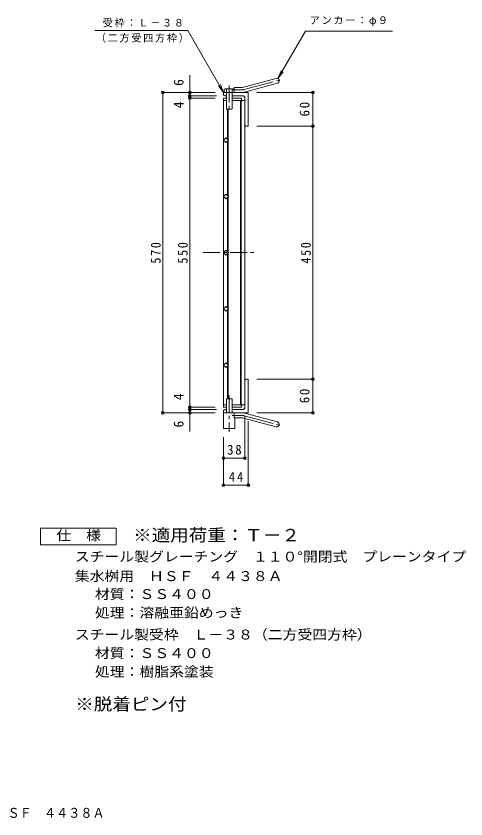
# Model space of a CAD drawing. Units: millimetres, scale not verified. Extents: x -952 to 877, y -823 to 730.
# Drawn here: x 77 to 877, y -823 to 605 of the extents above; entities that cross this region are included whole.
import ezdxf
from ezdxf.enums import TextEntityAlignment as Align

# ---------------------------------------------------------------- set-up
doc = ezdxf.new("R2010")
doc.units = ezdxf.units.MM
doc.header["$LTSCALE"] = 6
doc.header["$PDMODE"] = 32
doc.header["$PDSIZE"] = 4.8
doc.linetypes.add('CHAIN1', pattern=[8, 5, -1, 1, -1])
doc.linetypes.add('CHAIN2', pattern=[12, 9, -1, 1, -1])
for name, color, linetype, lineweight in [('A-1', 2, 'Continuous', 9), ('A-2', 3, 'Continuous', 9), ('A-4', 7, 'Continuous', 9), ('A-5', 7, 'Continuous', 9), ('A-9', 4, 'Continuous', 9), ('F-4_F-4ﾚｲﾔ', 2, 'Continuous', 9)]:
    doc.layers.add(name, color=color, linetype=linetype, lineweight=lineweight)
doc.layers.add('F-5_F-5ﾚｲﾔ', color=2, linetype='Continuous')
doc.styles.add('ＭＳ ゴシック', font='')
doc.styles.get('ＭＳ ゴシック').set_extended_font_data('MS Gothic')

msp = doc.modelspace()

# ---------------------------------------------------------------- linework, layer by layer
at = {"layer": 'A-1'}
for p, q in [((481.09, 478.829), (539.281, 494.421)), ((483.42, 470.135), (541.611, 485.727)), ((464.946, 469.522), (464.946, 478.522)), ((478.761, 478.522), (464.946, 478.522)), ((445.946, 466.022), (445.946, 469.522)), ((489.946, 469.522), (445.946, 469.522)), ((450.946, 463.522), (448.446, 463.522)), ((479.946, 463.522), (460.946, 463.522)), ((483.946, 459.522), (483.946, 412.022)), ((489.946, 469.522), (489.946, 409.522)), ((486.446, 409.522), (489.946, 409.522)), ((486.446, -40.479), (489.946, -40.479)), ((489.946, -100.479), (489.946, -40.479)), ((483.946, -90.479), (483.946, -42.979)), ((445.946, -96.979), (445.946, -100.479)), ((450.946, -94.479), (448.446, -94.479)), ((479.946, -94.479), (460.946, -94.479)), ((489.946, -100.479), (445.946, -100.479)), ((464.946, -100.479), (464.946, -109.479)), ((478.761, -109.479), (464.946, -109.479)), ((481.09, -109.785), (539.281, -125.378)), ((483.42, -101.092), (541.611, -116.684))]:
    msp.add_line(p, q, dxfattribs=at)
at = {"layer": 'A-1', "linetype": 'CHAIN2'}
for p, q in [((482.255, 474.482), (547.422, 491.943)), ((478.761, 474.022), (461.141, 474.022)), ((478.761, -104.979), (461.141, -104.979)), ((482.255, -105.439), (547.422, -122.9))]:
    msp.add_line(p, q, dxfattribs=at)
at = {"layer": 'A-1'}
for centre, radius, start, end in [((540.446, 490.074), 4.5, 285.00014, 104.99991), ((478.761, 487.522), 9, 270, 285.00002), ((448.446, 466.022), 2.5, 180, 270), ((478.761, 487.522), 18, 270, 285), ((479.946, 459.522), 4, 0, 90), ((486.446, 412.022), 2.5, 180, 270), ((486.446, -42.979), 2.5, 90, 180), ((448.446, -96.979), 2.5, 90, 180), ((479.946, -90.479), 4, 270, 0), ((478.761, -118.479), 18, 75, 90), ((478.761, -118.479), 9, 74.99998, 90), ((540.446, -121.031), 4.5, 255.00009, 74.99986)]:
    msp.add_arc(centre, radius, start, end, dxfattribs=at)
at = {"layer": 'A-1', "linetype": 'CHAIN2'}
for centre, start, end in [((478.761, 487.522), 270, 284.99995), ((478.761, -118.479), 75.00005, 90)]:
    msp.add_arc(centre, 13.5, start, end, dxfattribs=at)
at = {"layer": 'A-2'}
for p, q in [((445.946, 459.522), (445.946, -90.479)), ((445.946, 459.522), (450.946, 459.522)), ((460.946, 459.522), (477.946, 459.522)), ((477.946, 459.522), (477.946, 455.022)), ((445.946, 455.022), (450.946, 455.022)), ((460.946, 455.022), (483.946, 455.022)), ((475.946, 455.022), (475.946, -85.979)), ((476.946, 455.022), (476.946, -85.979)), ((483.946, 455.022), (483.946, -85.979)), ((452.946, 439.522), (452.946, 386.007)), ((453.946, 439.522), (453.946, 385.007)), ((452.946, 383.036), (452.946, 286.007)), ((453.946, 384.037), (453.946, 285.007)), ((452.946, 283.037), (452.946, 186.007)), ((453.946, 284.037), (453.946, 185.007)), ((452.946, 183.036), (452.946, 183.037)), ((452.946, 86.007), (452.946, 183.036)), ((453.946, 85.007), (453.946, 184.036)), ((452.946, 83.036), (452.946, 83.037)), ((452.946, -13.993), (452.946, 83.036)), ((453.946, -14.993), (453.946, 84.037)), ((452.946, -75.479), (452.946, -16.964)), ((453.946, -75.479), (453.946, -15.964)), ((445.946, -85.979), (450.946, -85.979)), ((445.946, -90.479), (450.946, -90.479)), ((460.946, -85.979), (483.946, -85.979)), ((460.946, -90.479), (477.946, -90.479)), ((477.946, -90.479), (477.946, -85.979))]:
    msp.add_line(p, q, dxfattribs=at)
at = {"layer": 'A-2', "linetype": 'CHAIN1'}
msp.add_line((409.702, 184.522), (502.83, 184.522), dxfattribs=at)
at = {"layer": 'A-2'}
for points in [[(454.431, 384.522), (450.189, 380.279), (445.946, 384.522), (450.189, 388.765)], [(454.431, 284.522), (450.189, 280.279), (445.946, 284.522), (450.189, 288.765)], [(454.431, 184.522), (450.189, 180.279), (445.946, 184.522), (450.189, 188.765)], [(454.431, 84.522), (450.189, 80.279), (445.946, 84.522), (450.189, 88.765)], [(454.431, -15.479), (450.189, -11.236), (445.946, -15.479), (450.189, -19.721)]]:
    msp.add_lwpolyline(points, close=True, dxfattribs=at)
at = {"layer": 'A-4'}
for p, q in [((385.946, -133.544), (385.946, 500.315)), ((430.946, 469.522), (336.146, 469.522)), ((337.946, -100.479), (337.946, 469.522)), ((433.446, 463.522), (384.146, 463.522)), ((430.946, 459.522), (384.146, 459.522)), ((504.946, 469.522), (606.746, 469.522)), ((604.946, -100.479), (604.946, 469.522)), ((504.946, 409.522), (606.746, 409.522)), ((504.946, -40.479), (606.746, -40.479)), ((430.946, -90.479), (384.146, -90.479)), ((433.446, -94.479), (384.146, -94.479)), ((430.946, -100.479), (336.146, -100.479)), ((483.946, -105.479), (483.946, -182.879)), ((504.946, -100.479), (606.746, -100.479)), ((489.946, -115.479), (489.946, -230.879)), ((445.946, -143.479), (445.946, -230.879)), ((445.946, -181.079), (483.946, -181.079)), ((445.946, -229.079), (489.946, -229.079))]:
    msp.add_line(p, q, dxfattribs=at)
for p in [(337.946, 469.522), (385.946, 469.522), (604.946, 469.522), (385.946, 463.522), (385.946, 459.522), (604.946, 409.522), (604.946, -40.479), (337.946, -100.479), (385.946, -90.479), (385.946, -94.479), (385.946, -100.479), (604.946, -100.479), (445.946, -181.079), (483.946, -181.079), (445.946, -229.079), (489.946, -229.079)]:
    msp.add_point(p, dxfattribs=at)
at = {"layer": 'A-5'}
for p, q in [((382.263, 579.824), (217.036, 579.824)), ((445.946, 469.522), (382.263, 579.824)), ((542.696, 493.971), (591.602, 578.68)), ((591.602, 578.68), (746.351, 578.68)), ((542.696, 493.971), (548.436, 507.829)), ((542.696, 493.971), (551.827, 505.872)), ((445.946, 469.522), (436.814, 481.422)), ((445.946, 469.522), (440.206, 483.38))]:
    msp.add_line(p, q, dxfattribs=at)
at = {"layer": 'A-9'}
for p, q in [((447.061, 475.179), (447.061, 469.522)), ((462.888, 475.922), (449.004, 475.922)), ((450.946, 440.334), (450.946, 475.179)), ((460.946, 440.334), (460.946, 475.179)), ((464.831, 475.179), (464.831, 469.522)), ((451.758, 439.522), (450.946, 440.334)), ((451.758, 439.522), (460.134, 439.522)), ((460.134, 439.522), (460.946, 440.334)), ((460.946, -75.479), (450.946, -75.479)), ((450.946, -100.479), (450.946, -75.479)), ((460.946, -100.479), (460.946, -75.479)), ((465.946, -109.479), (465.946, -128.479))]:
    msp.add_line(p, q, dxfattribs=at)
at = {"layer": 'A-9', "linetype": 'CHAIN1'}
for p, q in [((455.946, 481.662), (455.946, 435.989)), ((455.946, -69.549), (455.946, -133.911))]:
    msp.add_line(p, q, dxfattribs=at)
at = {"layer": 'A-9'}
msp.add_lwpolyline([(445.946, -100.479), (445.946, -128.479), (465.946, -128.479)], dxfattribs=at)
for centre, radius, start, end in [((449.004, 473.012), 2.91, 48.12389, 131.8763), ((455.946, 458.732), 17.19, 73.09029, 106.90971), ((462.888, 473.012), 2.91, 48.1237, 131.87611)]:
    msp.add_arc(centre, radius, start, end, dxfattribs=at)
at = {"layer": 'F-4_F-4ﾚｲﾔ'}
msp.add_lwpolyline([(119.959, -335.42), (119.959, -305.42), (254.959, -305.42), (254.959, -335.42)], close=True, dxfattribs=at)

# ---------------------------------------------------------------- texts
at = {"layer": 'A-4', "color": 2, "style": 'ＭＳ ゴシック'}
for s, p in [('6', (379.946, 481.104)), ('4', (379.946, 441.4)), ('4', (379.946, -77.83)), ('6', (379.946, -126.459))]:
    msp.add_text(s, height=17.6, rotation=90, dxfattribs=at).set_placement(p, align=Align.BOTTOM_LEFT)
at = {"layer": 'A-4', "color": 2, "char_height": 17.6, "attachment_point": 7, "rotation": 90, "style": 'ＭＳ ゴシック'}
for s, insert in [('\\T1.27;\\W0.95;60', (598.946, 426.772)), ('\\T1.27;\\W0.9;570', (334.346, 165.021)), ('\\T1.27;\\W0.9;550', (382.346, 165.022)), ('\\T1.27;\\W0.9;450', (601.346, 165.022)), ('\\T1.27;\\W0.95;60', (598.946, -83.229))]:
    msp.add_mtext(s, dxfattribs=dict(at, insert=insert))
at = {"layer": 'A-4', "color": 2, "char_height": 17.6, "attachment_point": 7, "style": 'ＭＳ ゴシック'}
for s, insert in [('\\T1.27;\\W0.95;38', (452.196, -175.079)), ('\\T1.27;\\W0.95;44', (455.196, -223.079))]:
    msp.add_mtext(s, dxfattribs=dict(at, insert=insert))
at = {"layer": 'A-5', "char_height": 13.2, "attachment_point": 7, "style": 'ＭＳ ゴシック'}
for s, insert in [('\\T1.17;受枠：Ｌ－３８', (230.969, 585.242)), ('\\T1.17;アンカー：φ９', (599.163, 587.53)), ('\\T1.17;（二方受四方枠）', (218.633, 557.982))]:
    msp.add_mtext(s, dxfattribs=dict(at, insert=insert))
at = {"layer": 'F-4_F-4ﾚｲﾔ', "style": 'ＭＳ ゴシック', "width": 1.1}
for s, p in [('仕\u3000様', (148.459, -332.421)), ('スチール製グレーチング\u3000１１０°開閉式\u3000プレーンタイプ', (181.212, -370.172)), ('集水桝用\u3000ＨＳＦ\u3000４４３８Ａ', (181.212, -404.86)), ('材質：ＳＳ４００', (217.04, -436.842)), ('処理：溶融亜鉛めっき', (217.04, -469.842)), ('スチール製受枠\u3000Ｌ－３８（二方受四方枠）', (181.213, -508.843)), ('材質：ＳＳ４００', (217.04, -541.843)), ('処理：樹脂系塗装', (217.04, -574.843))]:
    msp.add_text(s, height=17.6, dxfattribs=at).set_placement(p, align=Align.BOTTOM_LEFT)
at = {"layer": 'F-4_F-4ﾚｲﾔ', "color": 3, "style": 'ＭＳ ゴシック', "width": 1.1}
msp.add_text('※脱着ピン付', height=21.99, dxfattribs=at).set_placement((181.97, -636.057), align=Align.BOTTOM_LEFT)
at = {"layer": 'F-5_F-5ﾚｲﾔ', "color": 3, "style": 'ＭＳ ゴシック', "width": 1.1}
msp.add_text('※適用荷重：Ｔ－２', height=21.99, dxfattribs=at).set_placement((284.959, -335.42), align=Align.BOTTOM_LEFT)
at = {"layer": 'F-5_F-5ﾚｲﾔ', "style": 'ＭＳ ゴシック', "width": 0.9}
msp.add_text('集水桝用\u3000ＨＳＦ\u3000４４３８Ａ', height=17.6, dxfattribs=at).set_placement((-68.205, -825.907), align=Align.BOTTOM_LEFT)

doc.saveas('drawing.dxf')
